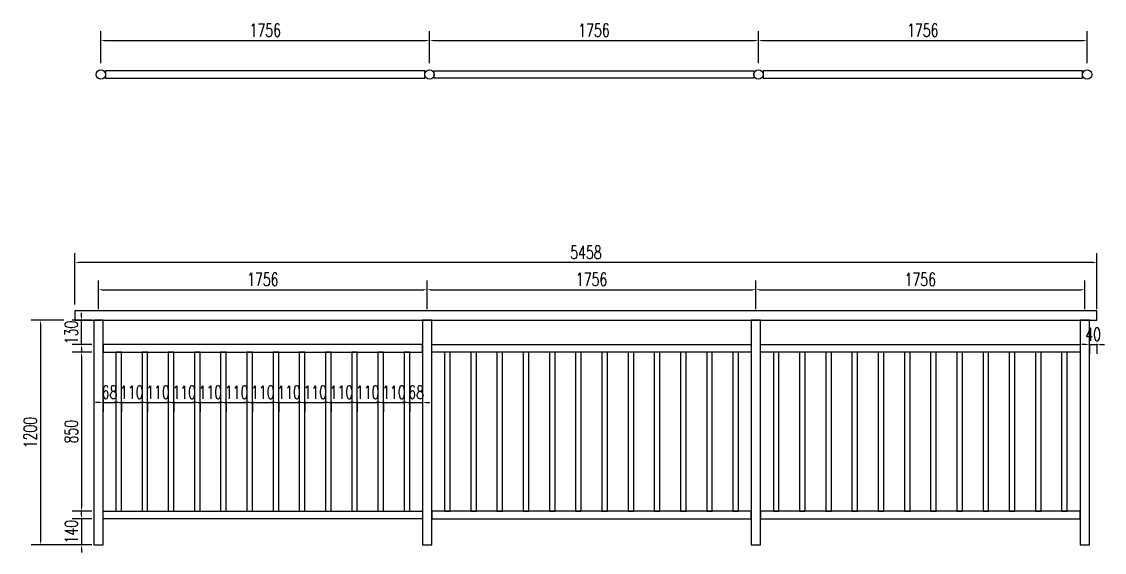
# Model space of a CAD drawing. Header units: millimetres. Extents: x -2430464 to 225692, y -180 to 1805330.
# Drawn here: x -1610146 to -1604363, y 608733 to 611569 of the extents above; entities that cross this region are included whole.
import ezdxf

# ---------------------------------------------------------------- set-up
doc = ezdxf.new("R2010")
doc.units = ezdxf.units.MM
doc.header["$LTSCALE"] = 1000
doc.layers.get('0').update_dxf_attribs({"linetype": 'CONTINUOUS'})
doc.layers.get('DEFPOINTS').update_dxf_attribs({"linetype": 'CONTINUOUS'})
for name, color, linetype in [('W-PLASTIC_RAILINGS塑木栏杆', 6, 'CONTINUOUS'), ('W-STEEL_FRAME钢架', 3, 'CONTINUOUS'), ('W-WOOD_FLOOR木地板', 30, 'CONTINUOUS')]:
    doc.layers.add(name, color=color, linetype=linetype)
doc.styles.add('STANDARD_T3', font='simplex.shx', dxfattribs={"width": 0.7, "bigfont": 'gbcbig.shx'})
doc.dimstyles.new('W&&20', dxfattribs={"dimtxt": 70, "dimasz": 20, "dimexe": 50, "dimexo": 60, "dimgap": 20, "dimtad": 1, "dimdec": 0, "dimzin": 0, "dimdsep": 46, "dimtxsty": 'STANDARD_T3', "dimcen": 0.09, "dimclrd": 1, "dimclre": 1, "dimclrt": 7, "dimazin": 2, "dimtfac": 1, "dimtdec": 0, "dimtix": 1, "dimtmove": 2, "dimatfit": 3, "dimfxl": 0, "dimtolj": 1, "dimtzin": 0, "dimarcsym": 0})

# ---------------------------------------------------------------- blocks, each defined once
blk = doc.blocks.new('*D750')
at = {"layer": 'DEFPOINTS', "color": 0, "transparency": 16777216}
for p in [(-1609861.1, 609973.4), (-1610045.1, 608773.4), (-1609761.1, 608773.4)]:
    blk.add_point(p, dxfattribs=at)
at = {"layer": 'W-WOOD_FLOOR木地板', "color": 1, "lineweight": -2, "transparency": 16777216}
for p, q in [((-1609921.1, 609973.4), (-1610095.1, 609973.4)), ((-1610045.1, 609953.4), (-1610045.1, 608793.4)), ((-1609821.1, 608773.4), (-1610095.1, 608773.4))]:
    blk.add_line(p, q, dxfattribs=at)
at = {"layer": 'W-WOOD_FLOOR木地板', "color": 1, "transparency": 16777216}
for points in [[(-1610048.4, 609953.4), (-1610041.8, 609953.4), (-1610045.1, 609973.4)], [(-1610048.4, 608793.4), (-1610041.8, 608793.4), (-1610045.1, 608773.4)]]:
    blk.add_solid(points, dxfattribs=at)
at = {"layer": 'W-WOOD_FLOOR木地板', "color": 7, "transparency": 16777216, "insert": (-1610100.1, 609373.4), "char_height": 70, "attachment_point": 5, "rotation": 90, "style": 'STANDARD_T3'}
blk.add_mtext('\\A1;1200', dxfattribs=at)
blk = doc.blocks.new('*D751')
at = {"layer": 'DEFPOINTS', "color": 0, "transparency": 16777216}
for p in [(-1609711.1, 609803.4), (-1609826.1, 608953.4), (-1609711.1, 608953.4)]:
    blk.add_point(p, dxfattribs=at)
at = {"layer": 'W-WOOD_FLOOR木地板', "color": 1, "lineweight": -2, "transparency": 16777216}
for p, q in [((-1609771.1, 609803.4), (-1609876.1, 609803.4)), ((-1609826.1, 609783.4), (-1609826.1, 608973.4)), ((-1609771.1, 608953.4), (-1609876.1, 608953.4))]:
    blk.add_line(p, q, dxfattribs=at)
at = {"layer": 'W-WOOD_FLOOR木地板', "color": 1, "transparency": 16777216}
for points in [[(-1609829.4, 609783.4), (-1609822.8, 609783.4), (-1609826.1, 609803.4)], [(-1609829.4, 608973.4), (-1609822.8, 608973.4), (-1609826.1, 608953.4)]]:
    blk.add_solid(points, dxfattribs=at)
at = {"layer": 'W-WOOD_FLOOR木地板', "color": 7, "transparency": 16777216, "insert": (-1609881.1, 609378.4), "char_height": 70, "attachment_point": 5, "rotation": 90, "style": 'STANDARD_T3'}
blk.add_mtext('\\A1;850', dxfattribs=at)
blk = doc.blocks.new('*D747')
at = {"layer": 'DEFPOINTS', "color": 0, "transparency": 16777216}
for p in [(-1609826.1, 609973.4), (-1609711.1, 609973.4), (-1609711.1, 609843.4)]:
    blk.add_point(p, dxfattribs=at)
at = {"layer": 'W-WOOD_FLOOR木地板', "color": 1, "lineweight": -2, "transparency": 16777216}
for p, q in [((-1609826.1, 609993.4), (-1609826.1, 610013.4)), ((-1609771.1, 609973.4), (-1609876.1, 609973.4)), ((-1609826.1, 609843.4), (-1609826.1, 609973.4)), ((-1609771.1, 609843.4), (-1609876.1, 609843.4)), ((-1609826.1, 609823.4), (-1609826.1, 609803.4))]:
    blk.add_line(p, q, dxfattribs=at)
at = {"layer": 'W-WOOD_FLOOR木地板', "color": 1, "transparency": 16777216}
for points in [[(-1609829.4, 609993.4), (-1609822.8, 609993.4), (-1609826.1, 609973.4)], [(-1609829.4, 609823.4), (-1609822.8, 609823.4), (-1609826.1, 609843.4)]]:
    blk.add_solid(points, dxfattribs=at)
at = {"layer": 'W-WOOD_FLOOR木地板', "color": 7, "transparency": 16777216, "insert": (-1609881.1, 609908.4), "char_height": 70, "attachment_point": 5, "rotation": 90, "style": 'STANDARD_T3'}
blk.add_mtext('\\A1;130', dxfattribs=at)
blk = doc.blocks.new('*D752')
at = {"layer": 'DEFPOINTS', "color": 0, "transparency": 16777216}
for p in [(-1609711.1, 608913.4), (-1609826, 608773.4), (-1609711.1, 608773.4)]:
    blk.add_point(p, dxfattribs=at)
at = {"layer": 'W-WOOD_FLOOR木地板', "color": 1, "lineweight": -2, "transparency": 16777216}
for p, q in [((-1609826, 608933.4), (-1609826, 608953.4)), ((-1609771.1, 608913.4), (-1609876, 608913.4)), ((-1609826, 608913.4), (-1609826, 608773.4)), ((-1609771.1, 608773.4), (-1609876, 608773.4)), ((-1609826, 608753.4), (-1609826, 608733.4))]:
    blk.add_line(p, q, dxfattribs=at)
at = {"layer": 'W-WOOD_FLOOR木地板', "color": 1, "transparency": 16777216}
for points in [[(-1609829.4, 608933.4), (-1609822.7, 608933.4), (-1609826, 608913.4)], [(-1609829.4, 608753.4), (-1609822.7, 608753.4), (-1609826, 608773.4)]]:
    blk.add_solid(points, dxfattribs=at)
at = {"layer": 'W-WOOD_FLOOR木地板', "color": 7, "transparency": 16777216, "insert": (-1609881, 608843.4), "char_height": 70, "attachment_point": 5, "rotation": 90, "style": 'STANDARD_T3'}
blk.add_mtext('\\A1;140', dxfattribs=at)
blk = doc.blocks.new('*D753')
at = {"layer": 'DEFPOINTS', "color": 0, "transparency": 16777216}
for p in [(-1607980.1, 610136.9), (-1609736.1, 609973.4), (-1607980.1, 609973.4)]:
    blk.add_point(p, dxfattribs=at)
at = {"layer": 'W-WOOD_FLOOR木地板', "color": 1, "lineweight": -2, "transparency": 16777216}
for p, q in [((-1609736.1, 610033.4), (-1609736.1, 610186.9)), ((-1607980.1, 610033.4), (-1607980.1, 610186.9)), ((-1609716.1, 610136.9), (-1608000.1, 610136.9))]:
    blk.add_line(p, q, dxfattribs=at)
at = {"layer": 'W-WOOD_FLOOR木地板', "color": 1, "transparency": 16777216}
for points in [[(-1609716.1, 610140.2), (-1609716.1, 610133.6), (-1609736.1, 610136.9)], [(-1608000.1, 610140.2), (-1608000.1, 610133.6), (-1607980.1, 610136.9)]]:
    blk.add_solid(points, dxfattribs=at)
at = {"layer": 'W-WOOD_FLOOR木地板', "color": 7, "transparency": 16777216, "insert": (-1608858.1, 610191.9), "char_height": 70, "attachment_point": 5, "style": 'STANDARD_T3'}
blk.add_mtext('\\A1;1756', dxfattribs=at)
blk = doc.blocks.new('*D754')
at = {"layer": 'DEFPOINTS', "color": 0, "transparency": 16777216}
for p in [(-1606224.1, 610136.9), (-1607980.1, 609973.4), (-1606224.1, 609973.4)]:
    blk.add_point(p, dxfattribs=at)
at = {"layer": 'W-WOOD_FLOOR木地板', "color": 1, "lineweight": -2, "transparency": 16777216}
for p, q in [((-1607980.1, 610033.4), (-1607980.1, 610186.9)), ((-1606224.1, 610033.4), (-1606224.1, 610186.9)), ((-1607960.1, 610136.9), (-1606244.1, 610136.9))]:
    blk.add_line(p, q, dxfattribs=at)
at = {"layer": 'W-WOOD_FLOOR木地板', "color": 1, "transparency": 16777216}
for points in [[(-1607960.1, 610140.2), (-1607960.1, 610133.6), (-1607980.1, 610136.9)], [(-1606244.1, 610140.2), (-1606244.1, 610133.6), (-1606224.1, 610136.9)]]:
    blk.add_solid(points, dxfattribs=at)
at = {"layer": 'W-WOOD_FLOOR木地板', "color": 7, "transparency": 16777216, "insert": (-1607102.1, 610191.9), "char_height": 70, "attachment_point": 5, "style": 'STANDARD_T3'}
blk.add_mtext('\\A1;1756', dxfattribs=at)
blk = doc.blocks.new('*D755')
at = {"layer": 'DEFPOINTS', "color": 0, "transparency": 16777216}
for p in [(-1604468.1, 610136.9), (-1606224.1, 609973.4), (-1604468.1, 609973.4)]:
    blk.add_point(p, dxfattribs=at)
at = {"layer": 'W-WOOD_FLOOR木地板', "color": 1, "lineweight": -2, "transparency": 16777216}
for p, q in [((-1606224.1, 610033.4), (-1606224.1, 610186.9)), ((-1604468.1, 610033.4), (-1604468.1, 610186.9)), ((-1606204.1, 610136.9), (-1604488.1, 610136.9))]:
    blk.add_line(p, q, dxfattribs=at)
at = {"layer": 'W-WOOD_FLOOR木地板', "color": 1, "transparency": 16777216}
for points in [[(-1606204.1, 610140.2), (-1606204.1, 610133.6), (-1606224.1, 610136.9)], [(-1604488.1, 610140.2), (-1604488.1, 610133.6), (-1604468.1, 610136.9)]]:
    blk.add_solid(points, dxfattribs=at)
at = {"layer": 'W-WOOD_FLOOR木地板', "color": 7, "transparency": 16777216, "insert": (-1605346.1, 610191.9), "char_height": 70, "attachment_point": 5, "style": 'STANDARD_T3'}
blk.add_mtext('\\A1;1756', dxfattribs=at)
blk = doc.blocks.new('*D748')
at = {"layer": 'DEFPOINTS', "color": 0, "transparency": 16777216}
for p in [(-1609861.1, 610281.4), (-1609861.1, 609998.4), (-1604403.1, 609973.4)]:
    blk.add_point(p, dxfattribs=at)
at = {"layer": 'W-WOOD_FLOOR木地板', "color": 1, "lineweight": -2, "transparency": 16777216}
for p, q in [((-1609861.1, 610058.4), (-1609861.1, 610331.4)), ((-1604403.1, 610033.4), (-1604403.1, 610331.4)), ((-1604423.1, 610281.4), (-1609841.1, 610281.4))]:
    blk.add_line(p, q, dxfattribs=at)
at = {"layer": 'W-WOOD_FLOOR木地板', "color": 1, "transparency": 16777216}
for points in [[(-1609841.1, 610284.7), (-1609841.1, 610278.1), (-1609861.1, 610281.4)], [(-1604423.1, 610284.7), (-1604423.1, 610278.1), (-1604403.1, 610281.4)]]:
    blk.add_solid(points, dxfattribs=at)
at = {"layer": 'W-WOOD_FLOOR木地板', "color": 7, "transparency": 16777216, "insert": (-1607132.1, 610336.4), "char_height": 70, "attachment_point": 5, "style": 'STANDARD_T3'}
blk.add_mtext('\\A1;5458', dxfattribs=at)
blk = doc.blocks.new('*D749')
at = {"layer": 'DEFPOINTS', "color": 0, "transparency": 16777216}
for p in [(-1609711.1, 609610.9), (-1609643.1, 609610.9), (-1609643.1, 609533.9)]:
    blk.add_point(p, dxfattribs=at)
at = {"layer": 'W-WOOD_FLOOR木地板', "color": 1, "lineweight": -2, "transparency": 16777216}
for p, q in [((-1609731.1, 609533.9), (-1609751.1, 609533.9)), ((-1609711.1, 609550.9), (-1609711.1, 609483.9)), ((-1609711.1, 609533.9), (-1609643.1, 609533.9)), ((-1609643.1, 609550.9), (-1609643.1, 609483.9)), ((-1609623.1, 609533.9), (-1609603.1, 609533.9))]:
    blk.add_line(p, q, dxfattribs=at)
at = {"layer": 'W-WOOD_FLOOR木地板', "color": 1, "transparency": 16777216}
for points in [[(-1609731.1, 609537.2), (-1609731.1, 609530.6), (-1609711.1, 609533.9)], [(-1609623.1, 609537.2), (-1609623.1, 609530.6), (-1609643.1, 609533.9)]]:
    blk.add_solid(points, dxfattribs=at)
at = {"layer": 'W-WOOD_FLOOR木地板', "color": 7, "transparency": 16777216, "insert": (-1609677.1, 609588.9), "char_height": 70, "attachment_point": 5, "style": 'STANDARD_T3'}
blk.add_mtext('\\A1;68', dxfattribs=at)
blk = doc.blocks.new('*D851')
at = {"color": 1, "lineweight": -2, "transparency": 16777216}
for p, q in [((-1609633.1, 609533.9), (-1609653.1, 609533.9)), ((-1609613.1, 609538.9), (-1609613.1, 609483.9)), ((-1609613.1, 609533.9), (-1609503.1, 609533.9)), ((-1609503.1, 609538.9), (-1609503.1, 609483.9)), ((-1609483.1, 609533.9), (-1609463.1, 609533.9))]:
    blk.add_line(p, q, dxfattribs=at)
at = {"color": 1, "transparency": 16777216}
for points in [[(-1609633.1, 609537.2), (-1609633.1, 609530.6), (-1609613.1, 609533.9)], [(-1609483.1, 609537.2), (-1609483.1, 609530.6), (-1609503.1, 609533.9)]]:
    blk.add_solid(points, dxfattribs=at)
at = {"layer": 'DEFPOINTS', "color": 0, "transparency": 16777216}
for p in [(-1609613.1, 609640.2), (-1609503.1, 609640.2), (-1609503.1, 609533.9)]:
    blk.add_point(p, dxfattribs=at)
at = {"color": 7, "transparency": 16777216, "insert": (-1609558.1, 609588.9), "char_height": 70, "attachment_point": 5, "style": 'STANDARD_T3'}
blk.add_mtext('\\A1;110', dxfattribs=at)
blk = doc.blocks.new('*D852')
at = {"color": 1, "lineweight": -2, "transparency": 16777216}
for p, q in [((-1609493.1, 609533.9), (-1609513.1, 609533.9)), ((-1609473.1, 609538.9), (-1609473.1, 609483.9)), ((-1609473.1, 609533.9), (-1609363.1, 609533.9)), ((-1609363.1, 609538.9), (-1609363.1, 609483.9)), ((-1609343.1, 609533.9), (-1609323.1, 609533.9))]:
    blk.add_line(p, q, dxfattribs=at)
at = {"color": 1, "transparency": 16777216}
for points in [[(-1609493.1, 609537.2), (-1609493.1, 609530.6), (-1609473.1, 609533.9)], [(-1609343.1, 609537.2), (-1609343.1, 609530.6), (-1609363.1, 609533.9)]]:
    blk.add_solid(points, dxfattribs=at)
at = {"layer": 'DEFPOINTS', "color": 0, "transparency": 16777216}
for p in [(-1609473.1, 609640.2), (-1609363.1, 609640.2), (-1609363.1, 609533.9)]:
    blk.add_point(p, dxfattribs=at)
at = {"color": 7, "transparency": 16777216, "insert": (-1609418.1, 609588.9), "char_height": 70, "attachment_point": 5, "style": 'STANDARD_T3'}
blk.add_mtext('\\A1;110', dxfattribs=at)
blk = doc.blocks.new('*D853')
at = {"color": 1, "lineweight": -2, "transparency": 16777216}
for p, q in [((-1609353.1, 609533.9), (-1609373.1, 609533.9)), ((-1609333.1, 609538.9), (-1609333.1, 609483.9)), ((-1609333.1, 609533.9), (-1609223.1, 609533.9)), ((-1609223.1, 609538.9), (-1609223.1, 609483.9)), ((-1609203.1, 609533.9), (-1609183.1, 609533.9))]:
    blk.add_line(p, q, dxfattribs=at)
at = {"color": 1, "transparency": 16777216}
for points in [[(-1609353.1, 609537.2), (-1609353.1, 609530.6), (-1609333.1, 609533.9)], [(-1609203.1, 609537.2), (-1609203.1, 609530.6), (-1609223.1, 609533.9)]]:
    blk.add_solid(points, dxfattribs=at)
at = {"layer": 'DEFPOINTS', "color": 0, "transparency": 16777216}
for p in [(-1609333.1, 609640.2), (-1609223.1, 609640.2), (-1609223.1, 609533.9)]:
    blk.add_point(p, dxfattribs=at)
at = {"color": 7, "transparency": 16777216, "insert": (-1609278.1, 609588.9), "char_height": 70, "attachment_point": 5, "style": 'STANDARD_T3'}
blk.add_mtext('\\A1;110', dxfattribs=at)
blk = doc.blocks.new('*D854')
at = {"color": 1, "lineweight": -2, "transparency": 16777216}
for p, q in [((-1609213.1, 609533.9), (-1609233.1, 609533.9)), ((-1609193.1, 609538.9), (-1609193.1, 609483.9)), ((-1609193.1, 609533.9), (-1609083.1, 609533.9)), ((-1609083.1, 609538.9), (-1609083.1, 609483.9)), ((-1609063.1, 609533.9), (-1609043.1, 609533.9))]:
    blk.add_line(p, q, dxfattribs=at)
at = {"color": 1, "transparency": 16777216}
for points in [[(-1609213.1, 609537.2), (-1609213.1, 609530.6), (-1609193.1, 609533.9)], [(-1609063.1, 609537.2), (-1609063.1, 609530.6), (-1609083.1, 609533.9)]]:
    blk.add_solid(points, dxfattribs=at)
at = {"layer": 'DEFPOINTS', "color": 0, "transparency": 16777216}
for p in [(-1609193.1, 609640.2), (-1609083.1, 609640.2), (-1609083.1, 609533.9)]:
    blk.add_point(p, dxfattribs=at)
at = {"color": 7, "transparency": 16777216, "insert": (-1609138.1, 609588.9), "char_height": 70, "attachment_point": 5, "style": 'STANDARD_T3'}
blk.add_mtext('\\A1;110', dxfattribs=at)
blk = doc.blocks.new('*D855')
at = {"color": 1, "lineweight": -2, "transparency": 16777216}
for p, q in [((-1609073.1, 609533.9), (-1609093.1, 609533.9)), ((-1609053.1, 609538.9), (-1609053.1, 609483.9)), ((-1609053.1, 609533.9), (-1608943.1, 609533.9)), ((-1608943.1, 609538.9), (-1608943.1, 609483.9)), ((-1608923.1, 609533.9), (-1608903.1, 609533.9))]:
    blk.add_line(p, q, dxfattribs=at)
at = {"color": 1, "transparency": 16777216}
for points in [[(-1609073.1, 609537.2), (-1609073.1, 609530.6), (-1609053.1, 609533.9)], [(-1608923.1, 609537.2), (-1608923.1, 609530.6), (-1608943.1, 609533.9)]]:
    blk.add_solid(points, dxfattribs=at)
at = {"layer": 'DEFPOINTS', "color": 0, "transparency": 16777216}
for p in [(-1609053.1, 609640.2), (-1608943.1, 609640.2), (-1608943.1, 609533.9)]:
    blk.add_point(p, dxfattribs=at)
at = {"color": 7, "transparency": 16777216, "insert": (-1608998.1, 609588.9), "char_height": 70, "attachment_point": 5, "style": 'STANDARD_T3'}
blk.add_mtext('\\A1;110', dxfattribs=at)
blk = doc.blocks.new('*D856')
at = {"color": 1, "lineweight": -2, "transparency": 16777216}
for p, q in [((-1608933.1, 609533.9), (-1608953.1, 609533.9)), ((-1608913.1, 609538.9), (-1608913.1, 609483.9)), ((-1608913.1, 609533.9), (-1608803.1, 609533.9)), ((-1608803.1, 609538.9), (-1608803.1, 609483.9)), ((-1608783.1, 609533.9), (-1608763.1, 609533.9))]:
    blk.add_line(p, q, dxfattribs=at)
at = {"color": 1, "transparency": 16777216}
for points in [[(-1608933.1, 609537.2), (-1608933.1, 609530.6), (-1608913.1, 609533.9)], [(-1608783.1, 609537.2), (-1608783.1, 609530.6), (-1608803.1, 609533.9)]]:
    blk.add_solid(points, dxfattribs=at)
at = {"layer": 'DEFPOINTS', "color": 0, "transparency": 16777216}
for p in [(-1608913.1, 609640.2), (-1608803.1, 609640.2), (-1608803.1, 609533.9)]:
    blk.add_point(p, dxfattribs=at)
at = {"color": 7, "transparency": 16777216, "insert": (-1608858.1, 609588.9), "char_height": 70, "attachment_point": 5, "style": 'STANDARD_T3'}
blk.add_mtext('\\A1;110', dxfattribs=at)
blk = doc.blocks.new('*D857')
at = {"color": 1, "lineweight": -2, "transparency": 16777216}
for p, q in [((-1608793.1, 609533.9), (-1608813.1, 609533.9)), ((-1608773.1, 609538.9), (-1608773.1, 609483.9)), ((-1608773.1, 609533.9), (-1608663.1, 609533.9)), ((-1608663.1, 609538.9), (-1608663.1, 609483.9)), ((-1608643.1, 609533.9), (-1608623.1, 609533.9))]:
    blk.add_line(p, q, dxfattribs=at)
at = {"color": 1, "transparency": 16777216}
for points in [[(-1608793.1, 609537.2), (-1608793.1, 609530.6), (-1608773.1, 609533.9)], [(-1608643.1, 609537.2), (-1608643.1, 609530.6), (-1608663.1, 609533.9)]]:
    blk.add_solid(points, dxfattribs=at)
at = {"layer": 'DEFPOINTS', "color": 0, "transparency": 16777216}
for p in [(-1608773.1, 609640.2), (-1608663.1, 609640.2), (-1608663.1, 609533.9)]:
    blk.add_point(p, dxfattribs=at)
at = {"color": 7, "transparency": 16777216, "insert": (-1608718.1, 609588.9), "char_height": 70, "attachment_point": 5, "style": 'STANDARD_T3'}
blk.add_mtext('\\A1;110', dxfattribs=at)
blk = doc.blocks.new('*D858')
at = {"color": 1, "lineweight": -2, "transparency": 16777216}
for p, q in [((-1608653.1, 609533.9), (-1608673.1, 609533.9)), ((-1608633.1, 609538.9), (-1608633.1, 609483.9)), ((-1608633.1, 609533.9), (-1608523.1, 609533.9)), ((-1608523.1, 609538.9), (-1608523.1, 609483.9)), ((-1608503.1, 609533.9), (-1608483.1, 609533.9))]:
    blk.add_line(p, q, dxfattribs=at)
at = {"color": 1, "transparency": 16777216}
for points in [[(-1608653.1, 609537.2), (-1608653.1, 609530.6), (-1608633.1, 609533.9)], [(-1608503.1, 609537.2), (-1608503.1, 609530.6), (-1608523.1, 609533.9)]]:
    blk.add_solid(points, dxfattribs=at)
at = {"layer": 'DEFPOINTS', "color": 0, "transparency": 16777216}
for p in [(-1608633.1, 609640.2), (-1608523.1, 609640.2), (-1608523.1, 609533.9)]:
    blk.add_point(p, dxfattribs=at)
at = {"color": 7, "transparency": 16777216, "insert": (-1608578.1, 609588.9), "char_height": 70, "attachment_point": 5, "style": 'STANDARD_T3'}
blk.add_mtext('\\A1;110', dxfattribs=at)
blk = doc.blocks.new('*D859')
at = {"color": 1, "lineweight": -2, "transparency": 16777216}
for p, q in [((-1608513.1, 609533.9), (-1608533.1, 609533.9)), ((-1608493.1, 609538.9), (-1608493.1, 609483.9)), ((-1608493.1, 609533.9), (-1608383.1, 609533.9)), ((-1608383.1, 609538.9), (-1608383.1, 609483.9)), ((-1608363.1, 609533.9), (-1608343.1, 609533.9))]:
    blk.add_line(p, q, dxfattribs=at)
at = {"color": 1, "transparency": 16777216}
for points in [[(-1608513.1, 609537.2), (-1608513.1, 609530.6), (-1608493.1, 609533.9)], [(-1608363.1, 609537.2), (-1608363.1, 609530.6), (-1608383.1, 609533.9)]]:
    blk.add_solid(points, dxfattribs=at)
at = {"layer": 'DEFPOINTS', "color": 0, "transparency": 16777216}
for p in [(-1608493.1, 609640.2), (-1608383.1, 609640.2), (-1608383.1, 609533.9)]:
    blk.add_point(p, dxfattribs=at)
at = {"color": 7, "transparency": 16777216, "insert": (-1608438.1, 609588.9), "char_height": 70, "attachment_point": 5, "style": 'STANDARD_T3'}
blk.add_mtext('\\A1;110', dxfattribs=at)
blk = doc.blocks.new('*D860')
at = {"color": 1, "lineweight": -2, "transparency": 16777216}
for p, q in [((-1608373.1, 609533.9), (-1608393.1, 609533.9)), ((-1608353.1, 609538.9), (-1608353.1, 609483.9)), ((-1608353.1, 609533.9), (-1608243.1, 609533.9)), ((-1608243.1, 609538.9), (-1608243.1, 609483.9)), ((-1608223.1, 609533.9), (-1608203.1, 609533.9))]:
    blk.add_line(p, q, dxfattribs=at)
at = {"color": 1, "transparency": 16777216}
for points in [[(-1608373.1, 609537.2), (-1608373.1, 609530.6), (-1608353.1, 609533.9)], [(-1608223.1, 609537.2), (-1608223.1, 609530.6), (-1608243.1, 609533.9)]]:
    blk.add_solid(points, dxfattribs=at)
at = {"layer": 'DEFPOINTS', "color": 0, "transparency": 16777216}
for p in [(-1608353.1, 609640.2), (-1608243.1, 609640.2), (-1608243.1, 609533.9)]:
    blk.add_point(p, dxfattribs=at)
at = {"color": 7, "transparency": 16777216, "insert": (-1608298.1, 609588.9), "char_height": 70, "attachment_point": 5, "style": 'STANDARD_T3'}
blk.add_mtext('\\A1;110', dxfattribs=at)
blk = doc.blocks.new('*D861')
at = {"color": 1, "lineweight": -2, "transparency": 16777216}
for p, q in [((-1608233.1, 609533.9), (-1608253.1, 609533.9)), ((-1608213.1, 609538.9), (-1608213.1, 609483.9)), ((-1608213.1, 609533.9), (-1608103.1, 609533.9)), ((-1608103.1, 609538.9), (-1608103.1, 609483.9)), ((-1608083.1, 609533.9), (-1608063.1, 609533.9))]:
    blk.add_line(p, q, dxfattribs=at)
at = {"color": 1, "transparency": 16777216}
for points in [[(-1608233.1, 609537.2), (-1608233.1, 609530.6), (-1608213.1, 609533.9)], [(-1608083.1, 609537.2), (-1608083.1, 609530.6), (-1608103.1, 609533.9)]]:
    blk.add_solid(points, dxfattribs=at)
at = {"layer": 'DEFPOINTS', "color": 0, "transparency": 16777216}
for p in [(-1608213.1, 609640.2), (-1608103.1, 609640.2), (-1608103.1, 609533.9)]:
    blk.add_point(p, dxfattribs=at)
at = {"color": 7, "transparency": 16777216, "insert": (-1608158.1, 609588.9), "char_height": 70, "attachment_point": 5, "style": 'STANDARD_T3'}
blk.add_mtext('\\A1;110', dxfattribs=at)
blk = doc.blocks.new('*U1133')
at = {"layer": 'W-PLASTIC_RAILINGS塑木栏杆'}
blk.add_lwpolyline([(-15, -425), (15, -425), (15, 425), (-15, 425)], close=True, dxfattribs=at)
blk = doc.blocks.new('*U1134')
at = {"color": 0, "linetype": 'ByBlock', "lineweight": -2, "transparency": 16777216}
for p in [(0, 0), (140, 0), (280, 0), (420, 0), (560, 0), (700, 0), (840, 0), (980, 0), (1120, 0), (1260, 0), (1400, 0), (1540, 0)]:
    blk.add_blockref('*U1133', p, dxfattribs=at)
blk = doc.blocks.new('*U1135')
at = {"layer": 'W-PLASTIC_RAILINGS塑木栏杆'}
blk.add_lwpolyline([(-15, -425), (15, -425), (15, 425), (-15, 425)], close=True, dxfattribs=at)
blk = doc.blocks.new('*U1136')
at = {"color": 0, "linetype": 'ByBlock', "lineweight": -2, "transparency": 16777216}
for p in [(0, 0), (140, 0), (280, 0), (420, 0), (560, 0), (700, 0), (840, 0), (980, 0), (1120, 0), (1260, 0), (1400, 0), (1540, 0)]:
    blk.add_blockref('*U1135', p, dxfattribs=at)
blk = doc.blocks.new('*U1137')
at = {"layer": 'W-PLASTIC_RAILINGS塑木栏杆'}
blk.add_lwpolyline([(-15, -425), (15, -425), (15, 425), (-15, 425)], close=True, dxfattribs=at)
blk = doc.blocks.new('*U1138')
at = {"color": 0, "linetype": 'ByBlock', "lineweight": -2, "transparency": 16777216}
for p in [(0, 0), (140, 0), (280, 0), (420, 0), (560, 0), (700, 0), (840, 0), (980, 0), (1120, 0), (1260, 0), (1400, 0), (1540, 0)]:
    blk.add_blockref('*U1137', p, dxfattribs=at)
blk = doc.blocks.new('*D2094')
at = {"color": 1, "lineweight": -2, "transparency": 16777216}
for p, q in [((-1604463.1, 609843.4), (-1604483.1, 609843.4)), ((-1604443.1, 609848.4), (-1604443.1, 609793.4)), ((-1604443.1, 609843.4), (-1604403.1, 609843.4)), ((-1604403.1, 609848.4), (-1604403.1, 609793.4)), ((-1604383.1, 609843.4), (-1604363.1, 609843.4))]:
    blk.add_line(p, q, dxfattribs=at)
at = {"color": 1, "transparency": 16777216}
for points in [[(-1604463.1, 609846.7), (-1604463.1, 609840.1), (-1604443.1, 609843.4)], [(-1604383.1, 609846.7), (-1604383.1, 609840.1), (-1604403.1, 609843.4)]]:
    blk.add_solid(points, dxfattribs=at)
at = {"layer": 'DEFPOINTS', "color": 0, "transparency": 16777216}
for p in [(-1604443.1, 609973.4), (-1604403.1, 609973.4), (-1604403.1, 609843.4)]:
    blk.add_point(p, dxfattribs=at)
at = {"color": 7, "transparency": 16777216, "insert": (-1604423.1, 609898.4), "char_height": 70, "attachment_point": 5, "style": 'STANDARD_T3'}
blk.add_mtext('\\A1;40', dxfattribs=at)
blk = doc.blocks.new('*D2390')
at = {"color": 1, "lineweight": -2, "transparency": 16777216}
for p, q in [((-1609723, 611346.7), (-1609723, 611518.3)), ((-1607967, 611346.7), (-1607967, 611518.3)), ((-1609703, 611468.3), (-1607987, 611468.3))]:
    blk.add_line(p, q, dxfattribs=at)
at = {"color": 1, "transparency": 16777216}
for points in [[(-1609703, 611471.7), (-1609703, 611465), (-1609723, 611468.3)], [(-1607987, 611471.7), (-1607987, 611465), (-1607967, 611468.3)]]:
    blk.add_solid(points, dxfattribs=at)
at = {"layer": 'DEFPOINTS', "color": 0, "transparency": 16777216}
for p in [(-1607967, 611468.3), (-1609723, 611286.7), (-1607967, 611286.7)]:
    blk.add_point(p, dxfattribs=at)
at = {"color": 7, "transparency": 16777216, "insert": (-1608845, 611523.3), "char_height": 70, "attachment_point": 5, "style": 'STANDARD_T3'}
blk.add_mtext('\\A1;1756', dxfattribs=at)
blk = doc.blocks.new('*D2391')
at = {"color": 1, "lineweight": -2, "transparency": 16777216}
for p, q in [((-1607967, 611346.7), (-1607967, 611518.3)), ((-1606211, 611346.7), (-1606211, 611518.3)), ((-1607947, 611468.3), (-1606231, 611468.3))]:
    blk.add_line(p, q, dxfattribs=at)
at = {"color": 1, "transparency": 16777216}
for points in [[(-1607947, 611471.7), (-1607947, 611465), (-1607967, 611468.3)], [(-1606231, 611471.7), (-1606231, 611465), (-1606211, 611468.3)]]:
    blk.add_solid(points, dxfattribs=at)
at = {"layer": 'DEFPOINTS', "color": 0, "transparency": 16777216}
for p in [(-1606211, 611468.3), (-1607967, 611286.7), (-1606211, 611286.7)]:
    blk.add_point(p, dxfattribs=at)
at = {"color": 7, "transparency": 16777216, "insert": (-1607089, 611523.3), "char_height": 70, "attachment_point": 5, "style": 'STANDARD_T3'}
blk.add_mtext('\\A1;1756', dxfattribs=at)
blk = doc.blocks.new('*D2392')
at = {"color": 1, "lineweight": -2, "transparency": 16777216}
for p, q in [((-1606211, 611346.7), (-1606211, 611518.3)), ((-1604455, 611346.7), (-1604455, 611518.3)), ((-1606191, 611468.3), (-1604475, 611468.3))]:
    blk.add_line(p, q, dxfattribs=at)
at = {"color": 1, "transparency": 16777216}
for points in [[(-1606191, 611471.7), (-1606191, 611465), (-1606211, 611468.3)], [(-1604475, 611471.7), (-1604475, 611465), (-1604455, 611468.3)]]:
    blk.add_solid(points, dxfattribs=at)
at = {"layer": 'DEFPOINTS', "color": 0, "transparency": 16777216}
for p in [(-1604455, 611468.3), (-1606211, 611286.7), (-1604455, 611286.7)]:
    blk.add_point(p, dxfattribs=at)
at = {"color": 7, "transparency": 16777216, "insert": (-1605333, 611523.3), "char_height": 70, "attachment_point": 5, "style": 'STANDARD_T3'}
blk.add_mtext('\\A1;1756', dxfattribs=at)
blk = doc.blocks.new('*D2411')
at = {"layer": 'DEFPOINTS', "color": 0, "transparency": 16777216}
for p in [(-1608073.1, 609616.2), (-1608005.1, 609616.2), (-1608005.1, 609533.9)]:
    blk.add_point(p, dxfattribs=at)
at = {"layer": 'W-STEEL_FRAME钢架', "color": 1, "lineweight": -2, "transparency": 16777216}
for p, q in [((-1608093.1, 609533.9), (-1608113.1, 609533.9)), ((-1608073.1, 609538.9), (-1608073.1, 609483.9)), ((-1608073.1, 609533.9), (-1608005.1, 609533.9)), ((-1608005.1, 609538.9), (-1608005.1, 609483.9)), ((-1607985.1, 609533.9), (-1607965.1, 609533.9))]:
    blk.add_line(p, q, dxfattribs=at)
at = {"layer": 'W-STEEL_FRAME钢架', "color": 1, "transparency": 16777216}
for points in [[(-1608093.1, 609537.2), (-1608093.1, 609530.6), (-1608073.1, 609533.9)], [(-1607985.1, 609537.2), (-1607985.1, 609530.6), (-1608005.1, 609533.9)]]:
    blk.add_solid(points, dxfattribs=at)
at = {"layer": 'W-STEEL_FRAME钢架', "color": 7, "transparency": 16777216, "insert": (-1608039.1, 609588.9), "char_height": 70, "attachment_point": 5, "style": 'STANDARD_T3'}
blk.add_mtext('\\A1;68', dxfattribs=at)

msp = doc.modelspace()

# ---------------------------------------------------------------- linework, layer by layer
at = {"layer": 'W-PLASTIC_RAILINGS塑木栏杆'}
for points in [[(-1609697.98, 611266.68), (-1607991.98, 611266.68), (-1607991.98, 611306.68), (-1609697.98, 611306.68)], [(-1606235.98, 611266.68), (-1607941.98, 611266.68), (-1607941.98, 611306.68), (-1606235.98, 611306.68)], [(-1606185.98, 611266.68), (-1604479.98, 611266.68), (-1604479.98, 611306.68), (-1606185.98, 611306.68)], [(-1609861.1, 609973.41), (-1604403.1, 609973.41), (-1604403.1, 610023.41), (-1609861.1, 610023.41)], [(-1609761.1, 608773.41), (-1609711.1, 608773.41), (-1609711.1, 609973.41), (-1609761.1, 609973.41)], [(-1608005.1, 608773.41), (-1607955.1, 608773.41), (-1607955.1, 609973.41), (-1608005.1, 609973.41)], [(-1606249.1, 608773.41), (-1606199.1, 608773.41), (-1606199.1, 609973.41), (-1606249.1, 609973.41)], [(-1604493.1, 608773.41), (-1604443.1, 608773.41), (-1604443.1, 609973.41), (-1604493.1, 609973.41)], [(-1609711.1, 609803.41), (-1608005.1, 609803.41), (-1608005.1, 609843.41), (-1609711.1, 609843.41)], [(-1606249.1, 609803.41), (-1607955.1, 609803.41), (-1607955.1, 609843.41), (-1606249.1, 609843.41)], [(-1604493.1, 609803.41), (-1606199.1, 609803.41), (-1606199.1, 609843.41), (-1604493.1, 609843.41)], [(-1609711.1, 608953.41), (-1608005.1, 608953.41), (-1608005.1, 608913.41), (-1609711.1, 608913.41)], [(-1606249.1, 608953.41), (-1607955.1, 608953.41), (-1607955.1, 608913.41), (-1606249.1, 608913.41)], [(-1604493.1, 608953.41), (-1606199.1, 608953.41), (-1606199.1, 608913.41), (-1604493.1, 608913.41)]]:
    msp.add_lwpolyline(points, close=True, dxfattribs=at)
for centre in [(-1609722.98, 611286.68), (-1607966.98, 611286.68), (-1606210.98, 611286.68), (-1604454.98, 611286.68)]:
    msp.add_circle(centre, 25, dxfattribs=at)

# ---------------------------------------------------------------- block references
at = {"color": 1}
for name, p in [('*U1134', (-1609628.1, 609378.41)), ('*U1136', (-1607872.1, 609378.41)), ('*U1138', (-1606116.1, 609378.41))]:
    msp.add_blockref(name, p, dxfattribs=at)

# ---------------------------------------------------------------- dimensions: what is measured, and where the dimension line sits
for base, p1, p2, picture, middle in [((-1607966.98, 611468.34), (-1609722.98, 611286.68), (-1607966.98, 611286.68), '*D2390', (-1608844.98, 611523.34)), ((-1606210.98, 611468.34), (-1607966.98, 611286.68), (-1606210.98, 611286.68), '*D2391', (-1607088.98, 611523.34)), ((-1604454.98, 611468.34), (-1606210.98, 611286.68), (-1604454.98, 611286.68), '*D2392', (-1605332.98, 611523.34))]:
    dim = msp.add_linear_dim(base=base, p1=p1, p2=p2, dimstyle='W&&20')
    dim.commit()
    dim.dimension.update_dxf_attribs({"geometry": picture, "text_midpoint": middle})
for base, p1, p2, picture, middle in [((-1604403.1, 609843.41), (-1604443.1, 609973.41), (-1604403.1, 609973.41), '*D2094', (-1604423.1, 609898.41)), ((-1609503.1, 609533.91), (-1609613.1, 609640.17), (-1609503.1, 609640.17), '*D851', (-1609558.1, 609588.91)), ((-1609363.1, 609533.91), (-1609473.1, 609640.17), (-1609363.1, 609640.17), '*D852', (-1609418.1, 609588.91)), ((-1609223.1, 609533.91), (-1609333.1, 609640.17), (-1609223.1, 609640.17), '*D853', (-1609278.1, 609588.91)), ((-1609083.1, 609533.91), (-1609193.1, 609640.17), (-1609083.1, 609640.17), '*D854', (-1609138.1, 609588.91)), ((-1608943.1, 609533.91), (-1609053.1, 609640.17), (-1608943.1, 609640.17), '*D855', (-1608998.1, 609588.91)), ((-1608803.1, 609533.91), (-1608913.1, 609640.17), (-1608803.1, 609640.17), '*D856', (-1608858.1, 609588.91)), ((-1608663.1, 609533.91), (-1608773.1, 609640.17), (-1608663.1, 609640.17), '*D857', (-1608718.1, 609588.91)), ((-1608523.1, 609533.91), (-1608633.1, 609640.17), (-1608523.1, 609640.17), '*D858', (-1608578.1, 609588.91)), ((-1608383.1, 609533.91), (-1608493.1, 609640.17), (-1608383.1, 609640.17), '*D859', (-1608438.1, 609588.91)), ((-1608243.1, 609533.91), (-1608353.1, 609640.17), (-1608243.1, 609640.17), '*D860', (-1608298.1, 609588.91)), ((-1608103.1, 609533.91), (-1608213.1, 609640.17), (-1608103.1, 609640.17), '*D861', (-1608158.1, 609588.91))]:
    dim = msp.add_linear_dim(base=base, p1=p1, p2=p2, dimstyle='W&&20', override={"dimfxl": 5, "dimfxlon": 1, "dimarcsym": 2}, dxfattribs=at)
    dim.commit()
    dim.dimension.update_dxf_attribs({"geometry": picture, "text_midpoint": middle})
at = {"layer": 'W-STEEL_FRAME钢架'}
dim = msp.add_linear_dim(base=(-1608005.1, 609533.91), p1=(-1608073.1, 609616.18), p2=(-1608005.1, 609616.18), dimstyle='W&&20', override={"dimfxl": 5, "dimfxlon": 1, "dimarcsym": 2}, dxfattribs=at)
dim.commit()
dim.dimension.update_dxf_attribs({"geometry": '*D2411', "text_midpoint": (-1608039.1, 609588.91)})
at = {"layer": 'W-WOOD_FLOOR木地板'}
for base, p1, p2, picture, middle in [((-1609861.1, 610281.41), (-1604403.1, 609973.41), (-1609861.1, 609998.41), '*D748', (-1607132.1, 610336.41)), ((-1607980.1, 610136.91), (-1609736.1, 609973.41), (-1607980.1, 609973.41), '*D753', (-1608858.1, 610191.91)), ((-1606224.1, 610136.91), (-1607980.1, 609973.41), (-1606224.1, 609973.41), '*D754', (-1607102.1, 610191.91)), ((-1604468.1, 610136.91), (-1606224.1, 609973.41), (-1604468.1, 609973.41), '*D755', (-1605346.1, 610191.91)), ((-1609643.1, 609533.91), (-1609711.1, 609610.91), (-1609643.1, 609610.91), '*D749', (-1609677.1, 609588.91))]:
    dim = msp.add_linear_dim(base=base, p1=p1, p2=p2, dimstyle='W&&20', dxfattribs=at)
    dim.commit()
    dim.dimension.update_dxf_attribs({"geometry": picture, "text_midpoint": middle})
for base, p1, p2, picture, middle in [((-1609826.1, 609973.41), (-1609711.1, 609843.41), (-1609711.1, 609973.41), '*D747', (-1609881.1, 609908.41)), ((-1610045.1, 608773.41), (-1609861.1, 609973.41), (-1609761.1, 608773.41), '*D750', (-1610100.1, 609373.41)), ((-1609826.1, 608953.41), (-1609711.1, 609803.41), (-1609711.1, 608953.41), '*D751', (-1609881.1, 609378.41)), ((-1609826.03, 608773.41), (-1609711.1, 608913.41), (-1609711.1, 608773.41), '*D752', (-1609881.03, 608843.41))]:
    dim = msp.add_linear_dim(base=base, p1=p1, p2=p2, angle=90, dimstyle='W&&20', dxfattribs=at)
    dim.commit()
    dim.dimension.update_dxf_attribs({"geometry": picture, "text_midpoint": middle})

doc.saveas('drawing.dxf')
